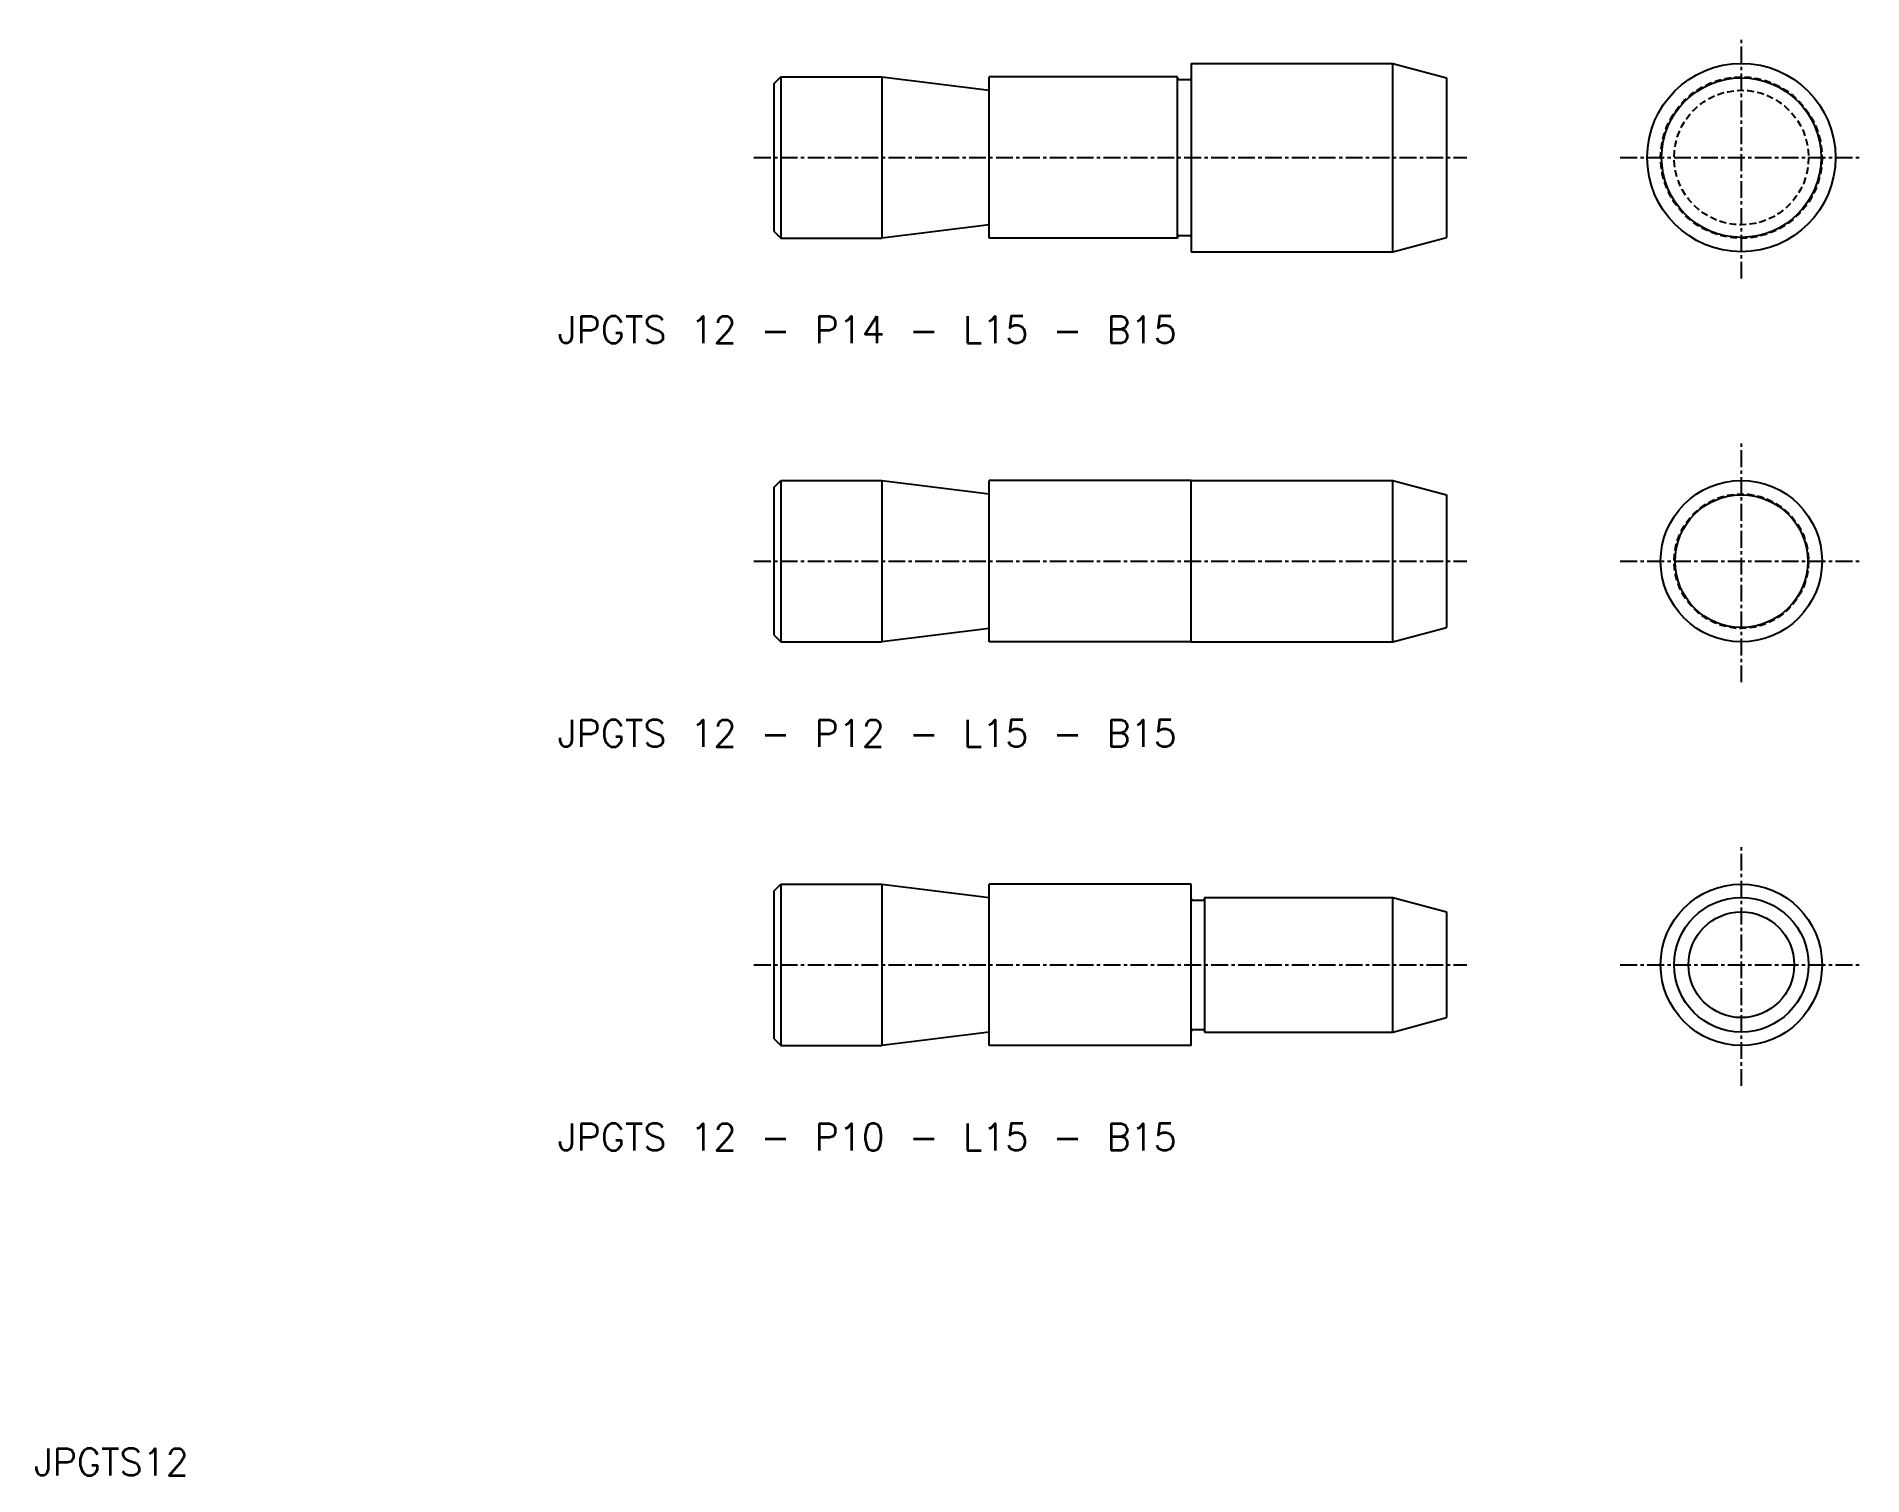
# Model space of a CAD drawing. Extents: x 5 to 141, y 5 to 112.
import ezdxf

# ---------------------------------------------------------------- set-up
doc = ezdxf.new("R2010")
doc.units = 0
doc.linetypes.add('CENTER', pattern=[2, 1.25, -0.25, 0.25, -0.25])
doc.linetypes.add('DASHED', pattern=[0.75, 0.5, -0.25])
doc.layers.get('0').update_dxf_attribs({"linetype": 'CONTINUOUS'})
doc.layers.add('CENTER', color=1, linetype='CENTER')
doc.styles.get("Standard").update_dxf_attribs({"font": 'txt.shx', "width": 0.8, "bigfont": 'bigfont.shx'})

msp = doc.modelspace()

# ---------------------------------------------------------------- linework, layer by layer
at = {"color": 7, "linetype": 'CONTINUOUS'}
for p, q in [((91, 109.96), (91, 95.96)), ((91, 109.96), (106, 109.96)), ((106, 109.96), (110, 108.89)), ((106, 95.96), (106, 109.96)), ((60, 108.46), (60.5, 108.96)), ((60.5, 108.96), (68, 108.96)), ((60.5, 108.96), (60.5, 96.96)), ((68, 108.96), (68, 96.96)), ((68, 108.96), (76, 107.96)), ((90, 108.96), (76, 108.96)), ((76, 96.96), (76, 108.96)), ((90, 96.96), (90, 108.96)), ((90, 108.86), (90, 108.96)), ((90.1, 108.76), (90.9, 108.76)), ((110, 108.89), (110, 97.03)), ((60, 97.46), (60, 108.46)), ((76, 97.96), (68, 96.96)), ((60, 97.46), (60.5, 96.96)), ((60.5, 96.96), (68, 96.96)), ((90, 96.96), (76, 96.96)), ((90, 97.06), (90, 96.96)), ((90.1, 97.16), (90.9, 97.16)), ((106, 95.96), (110, 97.03)), ((91, 95.96), (106, 95.96)), ((60, 78.46), (60.5, 78.96)), ((60.5, 78.96), (68, 78.96)), ((60.5, 78.96), (60.5, 66.96)), ((68, 78.96), (68, 66.96)), ((68, 78.96), (76, 77.96)), ((91, 78.96), (76, 78.96)), ((76, 66.96), (76, 78.96)), ((91, 66.96), (91, 78.96)), ((91, 78.96), (106, 78.96)), ((106, 78.96), (110, 77.89)), ((106, 66.96), (106, 78.96)), ((60, 67.46), (60, 78.46)), ((110, 77.89), (110, 68.03)), ((76, 67.96), (68, 66.96)), ((106, 66.96), (110, 68.03)), ((60, 67.46), (60.5, 66.96)), ((60.5, 66.96), (68, 66.96)), ((91, 66.96), (76, 66.96)), ((91, 66.96), (106, 66.96)), ((60, 48.46), (60.5, 48.96)), ((60.5, 48.96), (68, 48.96)), ((60.5, 48.96), (60.5, 36.96)), ((68, 48.96), (76, 47.96)), ((68, 48.96), (68, 36.96)), ((91, 48.96), (76, 48.96)), ((76, 36.96), (76, 48.96)), ((91, 36.96), (91, 48.96)), ((60, 37.46), (60, 48.46)), ((91, 47.86), (91, 47.96)), ((91.1, 47.76), (91.9, 47.76)), ((92, 47.96), (106, 47.96)), ((92, 47.96), (92, 37.96)), ((106, 47.96), (110, 46.89)), ((106, 37.96), (106, 47.96)), ((110, 46.89), (110, 39.03)), ((91, 38.06), (91, 37.96)), ((91.1, 38.16), (91.9, 38.16)), ((106, 37.96), (110, 39.03)), ((60, 37.46), (60.5, 36.96)), ((60.5, 36.96), (68, 36.96)), ((76, 37.96), (68, 36.96)), ((91, 36.96), (76, 36.96)), ((92, 37.96), (106, 37.96))]:
    msp.add_line(p, q, dxfattribs=at)
for centre, radius in [((131.91, 102.96), 7), ((131.91, 102.96), 5.93), ((131.91, 72.96), 6), ((131.91, 72.96), 4.93), ((131.91, 42.96), 6), ((131.91, 42.96), 5), ((131.91, 42.96), 3.93)]:
    msp.add_circle(centre, radius, dxfattribs=at)
at = {"color": 3, "linetype": 'DASHED'}
for centre, radius in [((131.91, 102.96), 6), ((131.91, 102.96), 5), ((131.91, 72.96), 5)]:
    msp.add_circle(centre, radius, dxfattribs=at)
at = {"color": 7, "linetype": 'CONTINUOUS'}
for centre, start, end in [((90.1, 108.86), 180, 270), ((90.9, 108.86), 270, 0), ((90.1, 97.06), 90, 180), ((90.9, 97.06), 0, 90), ((91.1, 47.86), 180, 270), ((91.9, 47.86), 270, 0), ((91.1, 38.06), 90, 180), ((91.9, 38.06), 0, 90)]:
    msp.add_arc(centre, 0.1, start, end, dxfattribs=at)
at = {"layer": 'CENTER', "color": 1, "linetype": 'CENTER'}
for p, q in [((131.91, 93.96), (131.91, 111.96)), ((58.5, 102.96), (111.5, 102.96)), ((122.91, 102.96), (140.91, 102.96)), ((131.91, 63.96), (131.91, 81.96)), ((58.5, 72.96), (111.5, 72.96)), ((122.91, 72.96), (140.91, 72.96)), ((131.91, 33.96), (131.91, 51.96)), ((58.5, 42.96), (111.5, 42.96)), ((122.91, 42.96), (140.91, 42.96))]:
    msp.add_line(p, q, dxfattribs=at)

# ---------------------------------------------------------------- texts
at = {"color": 7, "linetype": 'CONTINUOUS'}
for s, p in [('JPGTS 12 - P14 - L15 - B15', (43.94, 89.16)), ('JPGTS 12 - P12 - L15 - B15', (43.94, 59.16)), ('JPGTS 12 - P10 - L15 - B15', (43.94, 29.16)), ('JPGTS12', (5, 5))]:
    msp.add_text(s, height=2, dxfattribs=at).set_placement(p)

doc.saveas('drawing.dxf')
